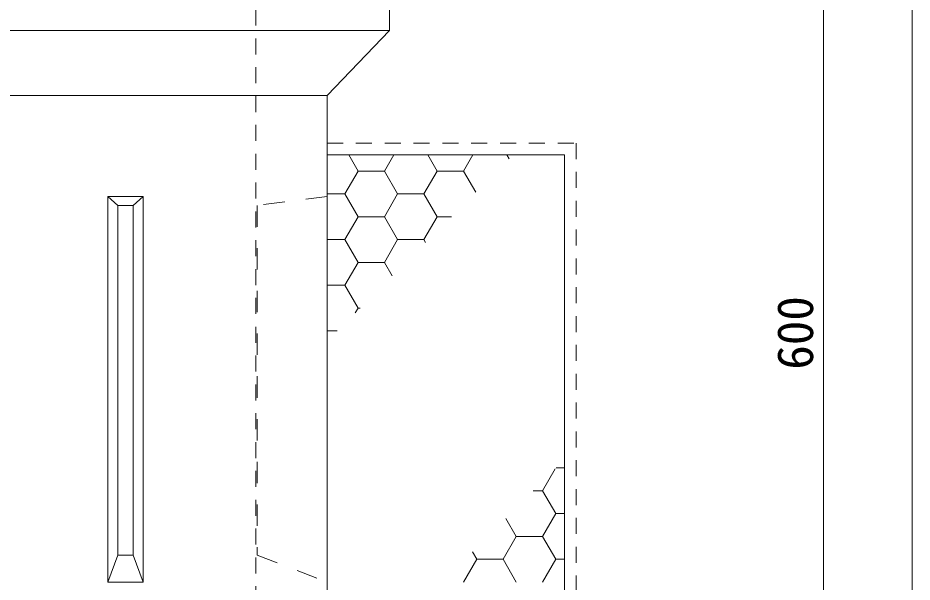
# Model space of a CAD drawing. Units: millimetres at full size; details may follow other scales. Extents: x 40781 to 122968, y -21714 to -2620.
# Drawn here: x 108093 to 108847, y -12054 to -11578 of the extents above; entities that cross this region are included whole.
import ezdxf
from ezdxf.enums import TextEntityAlignment as Align

# ---------------------------------------------------------------- set-up
doc = ezdxf.new("R2010")
doc.units = ezdxf.units.MM
doc.header["$LTSCALE"] = 18
doc.linetypes.add('USER2', pattern=[1.35, 0.75, -0.6])
doc.linetypes.add('USER3', pattern=[2, 1, -1])
for name, color, linetype, lineweight in [('0_2', 7, 'Continuous', 9), ('ハッチング', 7, 'Continuous', 5), ('寸法線', 7, 'Continuous', 9), ('本体', 2, 'Continuous', 13)]:
    doc.layers.add(name, color=color, linetype=linetype, lineweight=lineweight)
doc.styles.add('ＭＳ ゴシック', font='')
doc.styles.get('ＭＳ ゴシック').set_extended_font_data('MS Gothic')

msp = doc.modelspace()

# ---------------------------------------------------------------- linework, layer by layer
at = {"layer": '0_2'}
for p, q in [((108169.17, -11728.62), (108177.67, -11736.18)), ((108190.67, -11736.18), (108199.17, -11728.62)), ((108169.17, -12053.58), (108177.67, -12030.88)), ((108190.67, -12030.88), (108199.17, -12053.58))]:
    msp.add_line(p, q, dxfattribs=at)
at = {"layer": '0_2', "linetype": 'USER3'}
for p, q in [((108354.17, -11728.62), (108295.17, -11736.18)), ((108295.17, -11736.18), (108295.17, -12030.88)), ((108295.17, -12030.88), (108354.17, -12053.58))]:
    msp.add_line(p, q, dxfattribs=at)
at = {"layer": '0_2'}
for points in [[(108169.17, -11728.62), (108199.17, -11728.62), (108199.17, -12053.58), (108169.17, -12053.58)], [(108177.67, -11736.18), (108190.67, -11736.18), (108190.67, -12030.88), (108177.67, -12030.88)]]:
    msp.add_lwpolyline(points, close=True, dxfattribs=at)
at = {"layer": 'ハッチング'}
for p, q in [((108380.21, -11707.16), (108372.39, -11693.62)), ((108402.44, -11707.16), (108410.26, -11693.62)), ((108446.89, -11707.16), (108439.07, -11693.62)), ((108469.11, -11707.16), (108476.93, -11693.62)), ((108507.66, -11696.94), (108505.74, -11693.62)), ((108369.1, -11726.41), (108380.21, -11707.16)), ((108380.21, -11707.16), (108402.44, -11707.16)), ((108413.55, -11726.41), (108402.44, -11707.16)), ((108435.77, -11726.41), (108446.89, -11707.16)), ((108446.89, -11707.16), (108469.11, -11707.16)), ((108479.48, -11725.12), (108469.11, -11707.16)), ((108354.17, -11726.41), (108369.1, -11726.41)), ((108380.21, -11745.66), (108369.1, -11726.41)), ((108402.44, -11745.65), (108413.55, -11726.41)), ((108413.55, -11726.41), (108435.77, -11726.41)), ((108446.89, -11745.66), (108435.77, -11726.41)), ((108369.1, -11764.9), (108380.21, -11745.65)), ((108380.21, -11745.65), (108402.44, -11745.65)), ((108413.55, -11764.9), (108402.44, -11745.66)), ((108435.77, -11764.9), (108446.89, -11745.65)), ((108446.89, -11745.65), (108458.95, -11745.65)), ((108354.17, -11764.9), (108369.1, -11764.9)), ((108380.21, -11784.15), (108369.1, -11764.9)), ((108402.44, -11784.15), (108413.55, -11764.9)), ((108413.55, -11764.9), (108435.77, -11764.9)), ((108437.21, -11767.39), (108435.77, -11764.9)), ((108369.1, -11803.4), (108380.21, -11784.15)), ((108380.21, -11784.15), (108402.44, -11784.15)), ((108409.03, -11795.57), (108402.44, -11784.15)), ((108354.17, -11803.4), (108369.1, -11803.4)), ((108380.21, -11822.64), (108369.1, -11803.4)), ((108377.82, -11826.78), (108380.21, -11822.64)), ((108380.21, -11822.64), (108381.96, -11822.64)), ((108354.17, -11841.89), (108362.71, -11841.89)), ((108535.79, -11976.62), (108546.45, -11958.16)), ((108547.23, -11957.38), (108554.17, -11957.38)), ((108527.98, -11976.62), (108535.79, -11976.62)), ((108546.9, -11995.87), (108535.79, -11976.62)), ((108513.56, -12015.12), (108504.75, -11999.86)), ((108535.79, -12015.12), (108546.9, -11995.87)), ((108546.9, -11995.87), (108554.17, -11995.87)), ((108502.45, -12034.37), (108513.56, -12015.12)), ((108513.56, -12015.12), (108535.79, -12015.12)), ((108546.9, -12034.37), (108535.79, -12015.12)), ((108480.22, -12034.37), (108476.57, -12028.04)), ((108469.11, -12053.61), (108480.22, -12034.37)), ((108480.23, -12034.37), (108502.45, -12034.37)), ((108513.56, -12053.61), (108502.45, -12034.37)), ((108535.79, -12053.61), (108546.9, -12034.37)), ((108546.9, -12034.37), (108554.17, -12034.37))]:
    msp.add_line(p, q, dxfattribs=at)
at = {"layer": 'ハッチング', "linetype": 'USER2', "lineweight": 9}
msp.add_lwpolyline([(108354.17, -11683.62), (108564.17, -11683.62), (108564.17, -12428.62), (107574.17, -12428.62), (107574.17, -11683.62), (107784.17, -11683.62)], dxfattribs=at)
at = {"layer": 'ハッチング', "lineweight": 20}
msp.add_lwpolyline([(107784.17, -11693.62), (107584.17, -11693.62), (107584.17, -12418.62), (108554.17, -12418.62), (108554.17, -11693.62), (108354.17, -11693.62)], dxfattribs=at)
at = {"layer": '寸法線'}
for p, q in [((108847.28, -12143.62), (108847.28, -10893.62)), ((108772.6, -11543.61), (108772.6, -12143.62))]:
    msp.add_line(p, q, dxfattribs=at)
at = {"layer": '本体'}
for p, q in [((108406.67, -11498.62), (108406.67, -11588.62)), ((108406.67, -11588.62), (108354.17, -11643.62)), ((108354.17, -11643.62), (108354.17, -12143.62))]:
    msp.add_line(p, q, dxfattribs=at)
at = {"layer": '本体', "linetype": 'USER2'}
msp.add_line((108294.17, -11546.83), (108294.17, -12143.62), dxfattribs=at)
at = {"layer": '本体', "lineweight": 9}
for p, q in [((107731.67, -11588.62), (108406.67, -11588.62)), ((108354.17, -11643.62), (107784.17, -11643.62))]:
    msp.add_line(p, q, dxfattribs=at)

# ---------------------------------------------------------------- texts
at = {"layer": '寸法線', "style": 'ＭＳ ゴシック'}
msp.add_text('600', height=30.38, rotation=90, dxfattribs=at).set_placement((108748.6, -11843.61), align=Align.MIDDLE_CENTER)

doc.saveas('drawing.dxf')
